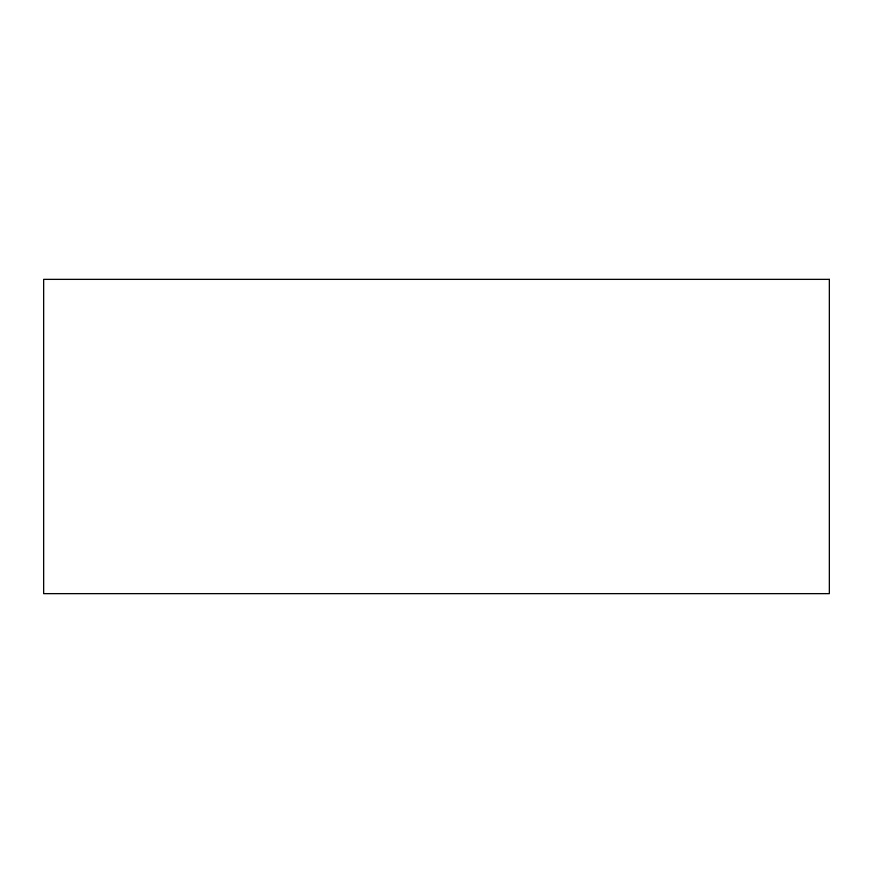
<?xml version="1.0" encoding="UTF-8"?>
<svg xmlns="http://www.w3.org/2000/svg" width="873" height="873" viewBox="0 0 873 873"><rect width="100%" height="100%" fill="white"/><g stroke="black" fill="none" stroke-linecap="round" stroke-linejoin="round"><path stroke-width="1.31" d="M829.35 279.36L43.65 279.36L43.65 593.64L829.35 593.64L829.35 279.36"/></g></svg>
